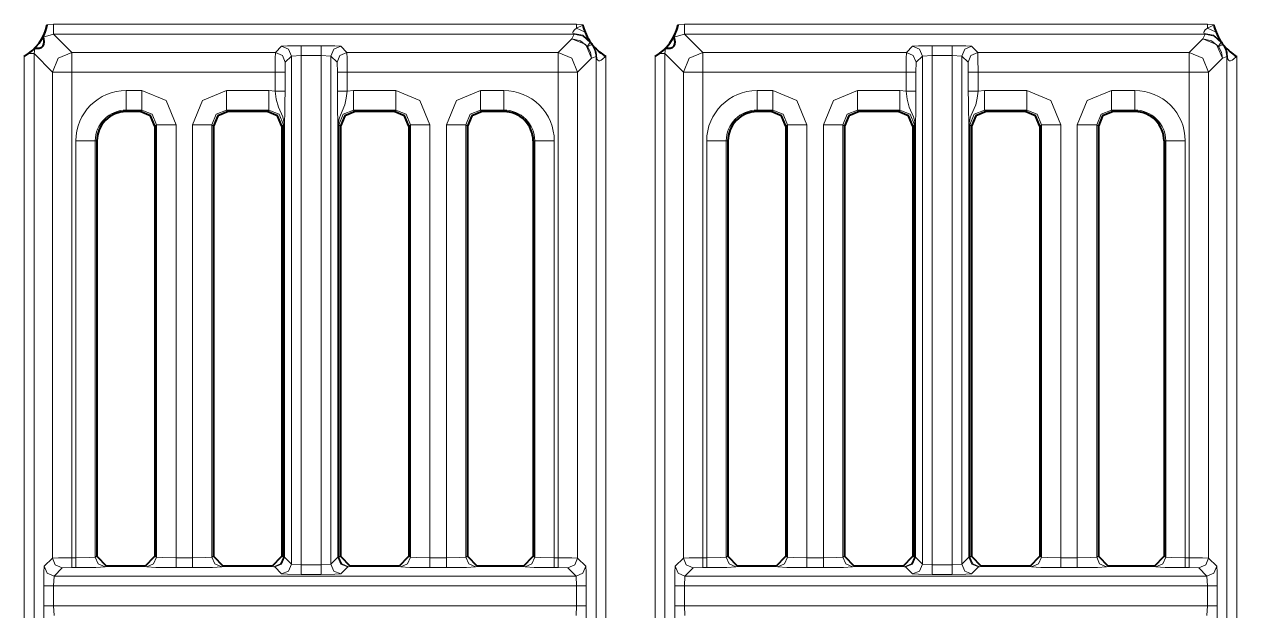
# Model space of a CAD drawing. Header units: millimetres. Extents: x 0 to 2941, y -405 to 1422.
# Drawn here: x 879.3 to 941.4, y 745.2 to 775.2 of the extents above; entities that cross this region are included whole.
import ezdxf

# ---------------------------------------------------------------- set-up
doc = ezdxf.new("R2010")
doc.units = ezdxf.units.MM
doc.layers.add('FINE', color=9, linetype='Continuous')
doc.layers.add('OUTLINE', color=7, linetype='Continuous')

msp = doc.modelspace()

# ---------------------------------------------------------------- linework, layer by layer
at = {"layer": 'FINE', "lineweight": 9}
for p, q in [((880.456, 775.142), (880.779, 775.177)), ((880.779, 775.177), (907.554, 775.177)), ((907.554, 775.177), (907.877, 775.142)), ((939.854, 775.177), (940.177, 775.142)), ((880.779, 774.678), (880.24, 774.52)), ((893.457, 774.075), (894.483, 774.075)), ((906.61, 773.734), (907.317, 774.441)), ((913.079, 774.678), (912.54, 774.52)), ((939.738, 774.678), (913.079, 774.678)), ((925.757, 774.075), (926.782, 774.075)), ((938.91, 773.734), (939.617, 774.441)), ((879.28, 718.953), (879.28, 773.533)), ((879.813, 773.933), (879.779, 773.678)), ((892.957, 773.55), (892.641, 773.234)), ((892.957, 773.55), (892.957, 747.558)), ((893.457, 747.532), (893.457, 773.575)), ((894.483, 773.575), (894.483, 747.532)), ((894.982, 773.55), (894.483, 773.575)), ((894.982, 747.558), (894.982, 773.55)), ((895.298, 773.234), (894.982, 773.55)), ((895.482, 774.049), (895.797, 773.734)), ((895.797, 773.734), (906.61, 773.734)), ((908.317, 773.441), (907.61, 772.734)), ((908.554, 718.953), (908.554, 773.521)), ((911.58, 718.953), (911.58, 773.533)), ((912.113, 773.933), (912.08, 773.678)), ((924.442, 773.734), (924.757, 774.049)), ((925.257, 773.55), (924.942, 773.234)), ((925.257, 773.55), (925.257, 747.558)), ((925.757, 747.532), (925.757, 773.575)), ((926.782, 773.575), (926.782, 747.532)), ((927.282, 773.55), (926.782, 773.575)), ((927.282, 747.558), (927.282, 773.55)), ((927.598, 773.234), (927.282, 773.55)), ((927.782, 774.049), (928.097, 773.734)), ((928.097, 773.734), (938.91, 773.734)), ((940.616, 773.441), (939.91, 772.734)), ((940.854, 718.953), (940.854, 773.521)), ((892.641, 773.234), (892.629, 772.734)), ((895.31, 772.734), (895.298, 773.234)), ((924.942, 773.234), (924.929, 772.734)), ((927.61, 772.734), (927.598, 773.234)), ((892.129, 772.734), (881.723, 772.734)), ((881.723, 772.734), (881.723, 747.886)), ((892.129, 771.758), (892.129, 772.734)), ((892.629, 772.734), (892.629, 771.758)), ((895.31, 771.758), (895.31, 772.734)), ((906.61, 747.886), (906.61, 772.734)), ((914.023, 772.734), (914.023, 747.886)), ((924.929, 772.734), (924.929, 771.758)), ((927.61, 771.758), (927.61, 772.734)), ((938.91, 747.886), (938.91, 772.734)), ((939.91, 772.734), (939.91, 747.873)), ((884.499, 771.789), (885.302, 771.789)), ((889.637, 771.789), (891.802, 771.789)), ((891.802, 771.789), (892.129, 771.758)), ((895.81, 771.758), (896.137, 771.789)), ((896.137, 771.789), (898.302, 771.789)), ((902.637, 771.789), (903.835, 771.789)), ((916.799, 771.789), (917.602, 771.789)), ((921.937, 771.789), (924.102, 771.789)), ((924.102, 771.789), (924.429, 771.758)), ((928.11, 771.758), (928.437, 771.789)), ((928.437, 771.789), (930.602, 771.789)), ((934.937, 771.789), (936.135, 771.789)), ((884.499, 770.79), (884.499, 770.709)), ((903.835, 770.79), (902.637, 770.79)), ((902.637, 770.79), (902.719, 770.709)), ((903.835, 770.709), (903.835, 770.79)), ((916.799, 770.79), (916.799, 770.709)), ((917.602, 770.79), (916.799, 770.79)), ((917.521, 770.709), (917.602, 770.79)), ((928.437, 770.79), (928.519, 770.709)), ((930.602, 770.79), (928.437, 770.79)), ((930.521, 770.709), (930.602, 770.79)), ((934.937, 770.79), (935.019, 770.709)), ((936.135, 770.79), (934.937, 770.79)), ((936.135, 770.709), (936.135, 770.79)), ((886.051, 770.041), (885.97, 769.96)), ((887.89, 747.886), (887.89, 770.041)), ((888.888, 770.041), (888.888, 747.923)), ((888.97, 769.96), (888.888, 770.041)), ((892.551, 770.041), (892.47, 769.96)), ((892.551, 747.923), (892.551, 770.041)), ((892.583, 747.915), (892.583, 770.041)), ((892.6, 770.041), (892.6, 747.915)), ((895.34, 747.915), (895.34, 770.041)), ((895.356, 770.041), (895.356, 747.915)), ((895.47, 769.96), (895.388, 770.041)), ((895.388, 770.041), (895.388, 747.923)), ((899.051, 770.041), (898.97, 769.96)), ((900.05, 770.041), (900.05, 747.886)), ((900.89, 747.886), (900.89, 770.041)), ((901.888, 770.041), (901.888, 747.923)), ((901.97, 769.96), (901.888, 770.041)), ((918.351, 770.041), (918.27, 769.96)), ((918.351, 747.923), (918.351, 770.041)), ((919.349, 770.041), (919.349, 747.886)), ((921.27, 769.96), (921.188, 770.041)), ((924.851, 770.041), (924.77, 769.96)), ((924.851, 747.923), (924.851, 770.041)), ((924.883, 747.915), (924.883, 770.041)), ((924.9, 770.041), (924.9, 747.915)), ((927.64, 747.915), (927.64, 770.041)), ((927.656, 770.041), (927.656, 747.915)), ((927.77, 769.96), (927.688, 770.041)), ((927.688, 770.041), (927.688, 747.923)), ((933.19, 747.886), (933.19, 770.041)), ((934.27, 769.96), (934.188, 770.041)), ((882.917, 769.209), (882.917, 747.923)), ((882.999, 769.209), (882.917, 769.209)), ((905.416, 769.209), (905.335, 769.209)), ((905.416, 747.923), (905.416, 769.209)), ((906.415, 769.209), (906.415, 747.886)), ((915.217, 769.209), (915.217, 747.923)), ((915.299, 769.209), (915.217, 769.209)), ((937.716, 769.209), (937.635, 769.209)), ((937.716, 747.923), (937.716, 769.209)), ((938.715, 769.209), (938.715, 747.886)), ((881.223, 747.373), (880.803, 746.953)), ((881.723, 747.386), (881.223, 747.373)), ((881.919, 747.386), (881.723, 747.386)), ((882.917, 747.923), (882.999, 747.964)), ((883.498, 747.464), (883.416, 747.423)), ((885.552, 747.423), (885.47, 747.464)), ((887.05, 747.886), (887.89, 747.886)), ((887.89, 747.386), (887.05, 747.386)), ((888.888, 747.923), (888.97, 747.964)), ((889.47, 747.464), (889.388, 747.423)), ((892.052, 747.423), (891.97, 747.464)), ((892.1, 747.415), (892.052, 747.423)), ((892.457, 747.058), (892.1, 747.415)), ((892.47, 747.964), (892.551, 747.923)), ((892.551, 747.923), (892.583, 747.915)), ((892.6, 747.915), (892.957, 747.558)), ((894.483, 747.532), (894.982, 747.558)), ((894.982, 747.558), (895.34, 747.915)), ((895.356, 747.915), (895.388, 747.923)), ((895.388, 747.923), (895.47, 747.964)), ((895.839, 747.415), (895.482, 747.058)), ((895.888, 747.423), (895.839, 747.415)), ((895.97, 747.464), (895.888, 747.423)), ((898.552, 747.423), (898.47, 747.464)), ((900.05, 747.886), (900.89, 747.886)), ((900.89, 747.386), (900.05, 747.386)), ((901.888, 747.923), (901.97, 747.964)), ((902.47, 747.464), (902.388, 747.423)), ((904.917, 747.423), (904.835, 747.464)), ((905.335, 747.964), (905.416, 747.923)), ((906.415, 747.886), (906.61, 747.886)), ((906.61, 747.386), (906.415, 747.386)), ((907.11, 747.373), (906.61, 747.386)), ((907.53, 746.953), (907.11, 747.373)), ((913.523, 747.373), (913.103, 746.953)), ((914.023, 747.386), (913.523, 747.373)), ((914.219, 747.386), (914.023, 747.386)), ((915.217, 747.923), (915.299, 747.964)), ((915.799, 747.464), (915.717, 747.423)), ((917.852, 747.423), (917.77, 747.464)), ((918.27, 747.964), (918.351, 747.923)), ((920.19, 747.386), (919.349, 747.386)), ((924.352, 747.423), (924.27, 747.464)), ((924.4, 747.415), (924.352, 747.423)), ((924.757, 747.058), (924.4, 747.415)), ((924.77, 747.964), (924.851, 747.923)), ((924.851, 747.923), (924.883, 747.915)), ((924.9, 747.915), (925.257, 747.558)), ((926.782, 747.532), (927.282, 747.558)), ((927.282, 747.558), (927.64, 747.915)), ((927.656, 747.915), (927.688, 747.923)), ((927.688, 747.923), (927.77, 747.964)), ((928.139, 747.415), (927.782, 747.058)), ((928.188, 747.423), (928.139, 747.415)), ((928.27, 747.464), (928.188, 747.423)), ((930.852, 747.423), (930.77, 747.464)), ((931.27, 747.964), (931.351, 747.923)), ((933.19, 747.386), (932.35, 747.386)), ((934.77, 747.464), (934.688, 747.423)), ((937.217, 747.423), (937.135, 747.464)), ((937.635, 747.964), (937.716, 747.923)), ((938.715, 747.886), (938.91, 747.886)), ((939.41, 747.373), (938.91, 747.386)), ((939.83, 746.953), (939.41, 747.373)), ((939.91, 747.873), (940.33, 747.453)), ((880.803, 746.953), (880.778, 746.453)), ((907.53, 746.953), (880.803, 746.953)), ((894.483, 747.032), (893.457, 747.032)), ((907.556, 746.453), (907.53, 746.953)), ((913.103, 746.953), (913.078, 746.453)), ((939.83, 746.953), (913.103, 746.953)), ((926.782, 747.032), (925.757, 747.032)), ((880.278, 745.427), (880.278, 746.453)), ((880.778, 746.453), (907.556, 746.453)), ((907.556, 745.427), (907.556, 746.453)), ((908.055, 746.453), (908.055, 745.427)), ((912.578, 745.427), (912.578, 746.453)), ((913.078, 746.453), (913.078, 745.427)), ((940.355, 746.453), (940.355, 745.427)), ((907.556, 745.427), (880.778, 745.427)), ((907.53, 744.928), (907.556, 745.427)), ((939.856, 745.427), (913.078, 745.427)), ((913.078, 745.427), (913.103, 744.928))]:
    msp.add_line(p, q, dxfattribs=at)
for points in [[(880.779, 775.177), (880.779, 774.829), (880.779, 774.678)], [(907.438, 774.678), (907.43, 774.685), (907.389, 774.709), (907.362, 774.737), (907.36, 774.775), (907.377, 774.813), (907.444, 774.892), (907.554, 774.982)], [(908.225, 774.321), (907.868, 774.623), (907.389, 774.709)], [(907.554, 775.177), (907.554, 775.078), (907.554, 774.982)], [(907.554, 774.982), (907.87, 775.139), (907.877, 775.142)], [(907.993, 774.767), (907.781, 774.884), (907.554, 774.982)], [(912.756, 775.142), (913.079, 775.177), (939.854, 775.177)], [(913.079, 775.177), (913.079, 774.829), (913.079, 774.678)], [(939.689, 774.709), (939.662, 774.737), (939.66, 774.775), (939.677, 774.813), (939.744, 774.892), (939.854, 774.982)], [(940.525, 774.321), (940.168, 774.623), (939.689, 774.709)], [(939.738, 774.678), (939.73, 774.685), (939.689, 774.709)], [(939.854, 775.177), (939.854, 775.078), (939.854, 774.982), (940.17, 775.139), (940.177, 775.142)], [(940.293, 774.767), (940.081, 774.884), (939.854, 774.982)], [(907.438, 774.678), (880.779, 774.678), (881.723, 773.734), (892.142, 773.734), (892.457, 774.049)], [(892.457, 774.049), (892.759, 774.067), (893.457, 774.075)], [(893.457, 773.575), (893.457, 773.924), (893.457, 774.075)], [(894.483, 773.575), (894.483, 773.924), (894.483, 774.075)], [(894.483, 774.075), (895.18, 774.067), (895.482, 774.049)], [(907.317, 774.441), (907.414, 774.632), (907.438, 774.678)], [(908.317, 773.441), (908.265, 773.757), (908.117, 774.041), (907.764, 774.335), (907.317, 774.441)], [(908.317, 773.441), (908.024, 774.148), (907.317, 774.441)], [(908.257, 774.251), (907.9, 774.564), (907.438, 774.678)], [(908.257, 774.251), (908.226, 774.205), (908.117, 774.041), (908.166, 774.062), (908.34, 774.139), (908.385, 774.099), (908.411, 774.072)], [(908.225, 774.321), (908.253, 774.267), (908.257, 774.251)], [(908.554, 773.521), (908.499, 773.848), (908.34, 774.139)], [(908.585, 773.425), (908.564, 773.774), (908.411, 774.072)], [(913.079, 774.678), (914.023, 773.734), (924.442, 773.734)], [(924.757, 774.049), (925.059, 774.067), (925.757, 774.075)], [(925.757, 774.075), (925.757, 773.924), (925.757, 773.575)], [(926.782, 773.575), (926.782, 773.924), (926.782, 774.075)], [(926.782, 774.075), (927.48, 774.067), (927.782, 774.049)], [(939.617, 774.441), (939.714, 774.632), (939.738, 774.678)], [(940.616, 773.441), (940.565, 773.757), (940.417, 774.041), (940.064, 774.335), (939.617, 774.441)], [(940.616, 773.441), (940.324, 774.148), (939.617, 774.441)], [(940.557, 774.251), (940.2, 774.564), (939.738, 774.678)], [(940.557, 774.251), (940.526, 774.205), (940.417, 774.041)], [(940.417, 774.041), (940.466, 774.062), (940.64, 774.139)], [(940.525, 774.321), (940.553, 774.267), (940.557, 774.251)], [(940.64, 774.139), (940.685, 774.099), (940.711, 774.072)], [(940.854, 773.521), (940.799, 773.848), (940.64, 774.139)], [(940.885, 773.425), (940.864, 773.774), (940.711, 774.072)], [(879.779, 773.678), (879.701, 773.678), (879.502, 773.678)], [(880.303, 747.453), (880.723, 747.873), (880.723, 772.734), (879.779, 773.678)], [(879.779, 773.678), (879.779, 718.953), (880.723, 719.897)], [(880.723, 772.734), (881.016, 773.441), (881.723, 773.734)], [(881.723, 772.734), (881.723, 773.432), (881.723, 773.734)], [(892.129, 772.734), (892.133, 773.432), (892.142, 773.734)], [(892.641, 773.234), (892.495, 773.587), (892.142, 773.734)], [(892.957, 773.55), (892.81, 773.903), (892.457, 774.049)], [(894.483, 773.575), (893.457, 773.575), (892.957, 773.55)], [(894.982, 773.55), (895.129, 773.903), (895.482, 774.049)], [(895.298, 773.234), (895.444, 773.587), (895.797, 773.734)], [(895.797, 773.734), (895.807, 773.432), (895.81, 772.734)], [(906.61, 773.734), (907.317, 773.441), (907.61, 772.734)], [(906.61, 772.734), (906.61, 773.432), (906.61, 773.734)], [(908.554, 773.521), (908.37, 773.459), (908.317, 773.441)], [(909.053, 773.533), (909.045, 773.524), (908.891, 773.385), (908.812, 773.335), (908.742, 773.311), (908.688, 773.31), (908.639, 773.334), (908.611, 773.367), (908.585, 773.425), (908.574, 773.463), (908.562, 773.5), (908.555, 773.519), (908.554, 773.521)], [(909.053, 773.533), (909.053, 718.953), (908.865, 718.226)], [(912.08, 773.678), (912.001, 773.678), (911.802, 773.678)], [(912.603, 747.453), (913.023, 747.873), (913.023, 772.734), (912.08, 773.678), (912.08, 718.953), (913.023, 719.897)], [(913.023, 772.734), (913.316, 773.441), (914.023, 773.734)], [(914.023, 772.734), (914.023, 773.432), (914.023, 773.734)], [(924.429, 772.734), (924.433, 773.432), (924.442, 773.734)], [(924.442, 773.734), (924.795, 773.587), (924.942, 773.234)], [(924.757, 774.049), (925.11, 773.903), (925.257, 773.55)], [(926.782, 773.575), (925.757, 773.575), (925.257, 773.55)], [(927.282, 773.55), (927.429, 773.903), (927.782, 774.049)], [(927.598, 773.234), (927.744, 773.587), (928.097, 773.734)], [(928.097, 773.734), (928.106, 773.432), (928.11, 772.734)], [(938.91, 773.734), (939.617, 773.441), (939.91, 772.734)], [(938.91, 772.734), (938.91, 773.432), (938.91, 773.734)], [(940.854, 773.521), (940.67, 773.459), (940.616, 773.441)], [(941.354, 773.533), (941.345, 773.524), (941.191, 773.385), (941.112, 773.335), (941.042, 773.311), (940.988, 773.31), (940.939, 773.334), (940.911, 773.367), (940.885, 773.425), (940.874, 773.463), (940.862, 773.5), (940.855, 773.519), (940.854, 773.521)], [(941.354, 773.533), (941.354, 718.953), (941.165, 718.226)], [(881.723, 772.734), (881.025, 772.734), (880.723, 772.734)], [(892.629, 772.734), (892.478, 772.734), (892.129, 772.734)], [(895.31, 772.734), (895.461, 772.734), (895.81, 772.734)], [(906.61, 772.734), (895.81, 772.734), (895.81, 771.758)], [(907.61, 772.734), (907.308, 772.734), (906.61, 772.734)], [(907.61, 772.734), (907.61, 747.873), (908.03, 747.453)], [(914.023, 772.734), (913.325, 772.734), (913.023, 772.734)], [(924.429, 771.758), (924.429, 772.734), (914.023, 772.734)], [(924.429, 772.734), (924.778, 772.734), (924.929, 772.734)], [(927.61, 772.734), (927.761, 772.734), (928.11, 772.734)], [(938.91, 772.734), (928.11, 772.734), (928.11, 771.758)], [(939.91, 772.734), (939.608, 772.734), (938.91, 772.734)], [(884.499, 771.789), (884.499, 771.1), (884.499, 770.79)], [(885.302, 771.789), (885.302, 771.1), (885.302, 770.79)], [(885.302, 771.789), (886.538, 771.277), (887.05, 770.041), (887.05, 747.886)], [(887.89, 770.041), (888.401, 771.277), (889.637, 771.789)], [(889.637, 771.789), (889.637, 771.1), (889.637, 770.79)], [(891.802, 771.789), (891.802, 771.1), (891.802, 770.79)], [(892.629, 771.758), (892.478, 771.758), (892.129, 771.758)], [(892.583, 770.041), (892.581, 770.111), (892.572, 770.198), (892.512, 770.437), (892.29, 770.937), (892.179, 771.351), (892.129, 771.758)], [(892.629, 771.758), (892.626, 771.166), (892.617, 770.618), (892.604, 770.21), (892.6, 770.102), (892.6, 770.068), (892.6, 770.041)], [(895.31, 771.758), (895.461, 771.758), (895.81, 771.758)], [(895.34, 770.041), (895.34, 770.053), (895.339, 770.081), (895.338, 770.14), (895.336, 770.189), (895.334, 770.263), (895.32, 770.757), (895.313, 771.228), (895.31, 771.758)], [(895.81, 771.758), (895.767, 771.394), (895.689, 771.051), (895.464, 770.533), (895.414, 770.396), (895.384, 770.289), (895.361, 770.144), (895.357, 770.074), (895.356, 770.041)], [(896.137, 771.789), (896.137, 771.1), (896.137, 770.79)], [(898.302, 771.789), (898.302, 771.1), (898.302, 770.79)], [(898.302, 771.789), (899.538, 771.277), (900.05, 770.041)], [(900.89, 770.041), (901.401, 771.277), (902.637, 771.789)], [(902.637, 770.79), (902.637, 771.1), (902.637, 771.789)], [(903.835, 771.789), (903.835, 771.1), (903.835, 770.79)], [(916.799, 771.789), (916.799, 771.1), (916.799, 770.79)], [(917.602, 771.789), (917.602, 771.1), (917.602, 770.79)], [(917.602, 771.789), (918.838, 771.277), (919.349, 770.041)], [(920.19, 770.041), (920.701, 771.277), (921.937, 771.789)], [(921.937, 771.789), (921.937, 771.1), (921.937, 770.79)], [(924.102, 771.789), (924.102, 771.1), (924.102, 770.79)], [(924.429, 771.758), (924.778, 771.758), (924.929, 771.758)], [(924.851, 770.041), (924.862, 770.041), (924.883, 770.041), (924.881, 770.111), (924.872, 770.198), (924.812, 770.437), (924.59, 770.937), (924.479, 771.351), (924.429, 771.758)], [(924.929, 771.758), (924.926, 771.166), (924.917, 770.618), (924.904, 770.21), (924.9, 770.102), (924.9, 770.068), (924.9, 770.041)], [(927.61, 771.758), (927.761, 771.758), (928.11, 771.758)], [(927.64, 770.041), (927.64, 770.053), (927.639, 770.081), (927.638, 770.14), (927.637, 770.189), (927.634, 770.263), (927.62, 770.757), (927.613, 771.228), (927.61, 771.758)], [(928.11, 771.758), (928.067, 771.394), (927.989, 771.051), (927.765, 770.533), (927.713, 770.396), (927.684, 770.289), (927.661, 770.144), (927.657, 770.074), (927.656, 770.041)], [(928.437, 771.789), (928.437, 771.1), (928.437, 770.79)], [(930.602, 771.789), (930.602, 771.1), (930.602, 770.79)], [(930.602, 771.789), (931.838, 771.277), (932.35, 770.041)], [(933.19, 770.041), (933.701, 771.277), (934.937, 771.789)], [(934.937, 770.79), (934.937, 771.1), (934.937, 771.789)], [(936.135, 770.79), (936.135, 771.1), (936.135, 771.789)], [(885.221, 770.709), (885.302, 770.79), (884.499, 770.79)], [(886.051, 770.041), (885.833, 770.572), (885.302, 770.79)], [(889.637, 770.79), (889.106, 770.572), (888.888, 770.041)], [(891.721, 770.709), (891.802, 770.79), (889.637, 770.79), (889.719, 770.709)], [(892.551, 770.041), (892.333, 770.572), (891.802, 770.79)], [(896.137, 770.79), (895.606, 770.572), (895.388, 770.041)], [(898.221, 770.709), (898.302, 770.79), (896.137, 770.79), (896.219, 770.709)], [(899.051, 770.041), (898.833, 770.572), (898.302, 770.79)], [(902.637, 770.79), (902.106, 770.572), (901.888, 770.041)], [(918.351, 770.041), (918.133, 770.572), (917.602, 770.79)], [(921.937, 770.79), (921.406, 770.572), (921.188, 770.041)], [(924.021, 770.709), (924.102, 770.79), (921.937, 770.79), (922.019, 770.709)], [(924.851, 770.041), (924.633, 770.572), (924.102, 770.79)], [(928.437, 770.79), (927.906, 770.572), (927.688, 770.041)], [(931.351, 770.041), (931.133, 770.572), (930.602, 770.79)], [(934.937, 770.79), (934.406, 770.572), (934.188, 770.041)], [(885.97, 747.964), (886.051, 747.923), (886.051, 770.041)], [(887.05, 770.041), (886.361, 770.041), (886.051, 770.041)], [(887.89, 770.041), (888.578, 770.041), (888.888, 770.041)], [(892.551, 770.041), (892.562, 770.041), (892.583, 770.041)], [(892.6, 770.041), (892.595, 770.041), (892.583, 770.041)], [(895.34, 770.041), (895.345, 770.041), (895.356, 770.041)], [(895.356, 770.041), (895.378, 770.041), (895.388, 770.041)], [(898.97, 747.964), (899.051, 747.923), (899.051, 770.041)], [(899.051, 770.041), (899.361, 770.041), (900.05, 770.041)], [(901.888, 770.041), (901.578, 770.041), (900.89, 770.041)], [(919.349, 770.041), (918.661, 770.041), (918.351, 770.041)], [(919.349, 747.886), (920.19, 747.886), (920.19, 770.041)], [(920.19, 770.041), (920.878, 770.041), (921.188, 770.041)], [(921.188, 770.041), (921.188, 747.923), (921.27, 747.964)], [(924.883, 770.041), (924.895, 770.041), (924.9, 770.041)], [(927.64, 770.041), (927.645, 770.041), (927.656, 770.041)], [(927.656, 770.041), (927.678, 770.041), (927.688, 770.041)], [(931.351, 747.923), (931.351, 770.041), (931.27, 769.96)], [(931.351, 770.041), (931.661, 770.041), (932.35, 770.041)], [(932.35, 770.041), (932.35, 747.886), (933.19, 747.886)], [(934.188, 770.041), (933.878, 770.041), (933.19, 770.041)], [(934.188, 770.041), (934.188, 747.923), (934.27, 747.964)], [(881.723, 747.886), (881.919, 747.886), (881.919, 769.209)], [(881.919, 769.209), (882.607, 769.209), (882.917, 769.209)], [(906.415, 769.209), (905.726, 769.209), (905.416, 769.209)], [(914.023, 747.886), (914.219, 747.886), (914.219, 769.209)], [(915.217, 769.209), (914.907, 769.209), (914.219, 769.209)], [(937.716, 769.209), (938.026, 769.209), (938.715, 769.209)], [(880.278, 746.453), (880.285, 747.151), (880.303, 747.453)], [(880.303, 747.453), (880.45, 747.1), (880.803, 746.953)], [(880.723, 747.873), (881.025, 747.882), (881.723, 747.886)], [(880.723, 747.873), (880.87, 747.52), (881.223, 747.373)], [(881.723, 747.886), (881.723, 747.537), (881.723, 747.386)], [(881.919, 747.886), (882.607, 747.897), (882.917, 747.923)], [(881.919, 747.386), (881.919, 747.537), (881.919, 747.886)], [(883.416, 747.423), (882.951, 747.397), (881.919, 747.386)], [(883.416, 747.423), (883.064, 747.57), (882.917, 747.923)], [(885.552, 747.423), (885.904, 747.57), (886.051, 747.923)], [(887.05, 747.386), (886.017, 747.397), (885.552, 747.423)], [(886.051, 747.923), (886.361, 747.897), (887.05, 747.886)], [(887.05, 747.386), (887.05, 747.537), (887.05, 747.886)], [(887.89, 747.886), (888.578, 747.897), (888.888, 747.923)], [(887.89, 747.386), (887.89, 747.537), (887.89, 747.886)], [(889.388, 747.423), (888.922, 747.397), (887.89, 747.386)], [(889.388, 747.423), (889.035, 747.57), (888.888, 747.923)], [(892.551, 747.923), (892.404, 747.57), (892.052, 747.423)], [(892.583, 747.915), (892.44, 747.563), (892.1, 747.415)], [(892.6, 747.915), (892.453, 747.562), (892.1, 747.415)], [(892.957, 747.558), (892.81, 747.205), (892.457, 747.058)], [(892.583, 747.915), (892.595, 747.915), (892.6, 747.915)], [(892.957, 747.558), (893.457, 747.532), (894.483, 747.532)], [(893.457, 747.532), (893.457, 747.184), (893.457, 747.032)], [(894.483, 747.532), (894.483, 747.184), (894.483, 747.032)], [(894.982, 747.558), (895.129, 747.205), (895.482, 747.058)], [(895.34, 747.915), (895.486, 747.562), (895.839, 747.415)], [(895.34, 747.915), (895.345, 747.915), (895.356, 747.915)], [(895.356, 747.915), (895.499, 747.563), (895.839, 747.415)], [(895.388, 747.923), (895.535, 747.57), (895.888, 747.423)], [(899.051, 747.923), (898.904, 747.57), (898.552, 747.423)], [(900.05, 747.386), (899.017, 747.397), (898.552, 747.423)], [(899.051, 747.923), (899.361, 747.897), (900.05, 747.886)], [(900.05, 747.886), (900.05, 747.537), (900.05, 747.386)], [(900.89, 747.886), (901.578, 747.897), (901.888, 747.923)], [(900.89, 747.386), (900.89, 747.537), (900.89, 747.886)], [(902.388, 747.423), (901.922, 747.397), (900.89, 747.386)], [(902.388, 747.423), (902.035, 747.57), (901.888, 747.923)], [(905.416, 747.923), (905.27, 747.57), (904.917, 747.423)], [(906.415, 747.386), (905.382, 747.397), (904.917, 747.423)], [(905.416, 747.923), (905.726, 747.897), (906.415, 747.886)], [(906.415, 747.886), (906.415, 747.537), (906.415, 747.386)], [(906.61, 747.386), (906.61, 747.537), (906.61, 747.886)], [(906.61, 747.886), (907.308, 747.882), (907.61, 747.873)], [(907.11, 747.373), (907.463, 747.52), (907.61, 747.873)], [(907.53, 746.953), (907.883, 747.1), (908.03, 747.453)], [(908.03, 747.453), (908.048, 747.151), (908.055, 746.453)], [(912.578, 746.453), (912.585, 747.151), (912.603, 747.453)], [(912.603, 747.453), (912.75, 747.1), (913.103, 746.953)], [(913.023, 747.873), (913.325, 747.882), (914.023, 747.886)], [(913.023, 747.873), (913.17, 747.52), (913.523, 747.373)], [(914.023, 747.886), (914.023, 747.537), (914.023, 747.386)], [(914.219, 747.886), (914.907, 747.897), (915.217, 747.923)], [(914.219, 747.386), (914.219, 747.537), (914.219, 747.886)], [(915.717, 747.423), (915.251, 747.397), (914.219, 747.386)], [(915.717, 747.423), (915.364, 747.57), (915.217, 747.923)], [(918.351, 747.923), (918.205, 747.57), (917.852, 747.423)], [(919.349, 747.386), (918.317, 747.397), (917.852, 747.423)], [(918.351, 747.923), (918.661, 747.897), (919.349, 747.886)], [(919.349, 747.386), (919.349, 747.537), (919.349, 747.886)], [(920.19, 747.886), (920.878, 747.897), (921.188, 747.923)], [(920.19, 747.386), (920.19, 747.537), (920.19, 747.886)], [(921.77, 747.464), (921.688, 747.423), (921.222, 747.397), (920.19, 747.386)], [(921.688, 747.423), (921.335, 747.57), (921.188, 747.923)], [(924.851, 747.923), (924.704, 747.57), (924.352, 747.423)], [(924.883, 747.915), (924.74, 747.563), (924.4, 747.415)], [(924.9, 747.915), (924.753, 747.562), (924.4, 747.415)], [(925.257, 747.558), (925.11, 747.205), (924.757, 747.058)], [(924.883, 747.915), (924.895, 747.915), (924.9, 747.915)], [(925.257, 747.558), (925.757, 747.532), (926.782, 747.532)], [(925.757, 747.532), (925.757, 747.184), (925.757, 747.032)], [(926.782, 747.032), (926.782, 747.184), (926.782, 747.532)], [(927.782, 747.058), (927.429, 747.205), (927.282, 747.558)], [(928.139, 747.415), (927.786, 747.562), (927.64, 747.915)], [(927.64, 747.915), (927.645, 747.915), (927.656, 747.915)], [(928.139, 747.415), (927.799, 747.563), (927.656, 747.915)], [(928.188, 747.423), (927.835, 747.57), (927.688, 747.923)], [(931.351, 747.923), (931.205, 747.57), (930.852, 747.423)], [(932.35, 747.386), (931.317, 747.397), (930.852, 747.423)], [(931.351, 747.923), (931.661, 747.897), (932.35, 747.886)], [(932.35, 747.886), (932.35, 747.537), (932.35, 747.386)], [(933.19, 747.886), (933.878, 747.897), (934.188, 747.923)], [(933.19, 747.886), (933.19, 747.537), (933.19, 747.386)], [(934.688, 747.423), (934.222, 747.397), (933.19, 747.386)], [(934.188, 747.923), (934.335, 747.57), (934.688, 747.423)], [(937.716, 747.923), (937.569, 747.57), (937.217, 747.423)], [(938.91, 747.386), (938.715, 747.386), (937.682, 747.397), (937.217, 747.423)], [(937.716, 747.923), (938.026, 747.897), (938.715, 747.886)], [(938.715, 747.886), (938.715, 747.537), (938.715, 747.386)], [(938.91, 747.886), (938.91, 747.537), (938.91, 747.386)], [(938.91, 747.886), (939.608, 747.882), (939.91, 747.873)], [(939.91, 747.873), (939.763, 747.52), (939.41, 747.373)], [(940.33, 747.453), (940.183, 747.1), (939.83, 746.953)], [(940.33, 747.453), (940.348, 747.151), (940.355, 746.453)], [(893.457, 747.032), (892.759, 747.04), (892.457, 747.058)], [(895.482, 747.058), (895.18, 747.04), (894.483, 747.032)], [(913.078, 746.453), (939.856, 746.453), (939.83, 746.953)], [(925.757, 747.032), (925.059, 747.04), (924.757, 747.058)], [(927.782, 747.058), (927.48, 747.04), (926.782, 747.032)], [(880.278, 746.453), (880.429, 746.453), (880.778, 746.453)], [(880.778, 746.453), (880.778, 745.427), (880.803, 744.928)], [(907.556, 746.453), (907.904, 746.453), (908.055, 746.453)], [(912.578, 746.453), (912.729, 746.453), (913.078, 746.453)], [(939.83, 744.928), (939.856, 745.427), (939.856, 746.453)], [(940.355, 746.453), (940.204, 746.453), (939.856, 746.453)], [(880.278, 745.427), (880.429, 745.427), (880.778, 745.427)], [(880.303, 744.428), (880.285, 744.73), (880.278, 745.427)], [(907.556, 745.427), (907.904, 745.427), (908.055, 745.427)], [(908.055, 745.427), (908.048, 744.73), (908.03, 744.428)], [(912.578, 745.427), (912.729, 745.427), (913.078, 745.427)], [(912.603, 744.428), (912.585, 744.73), (912.578, 745.427)], [(940.355, 745.427), (940.204, 745.427), (939.856, 745.427)], [(940.355, 745.427), (940.348, 744.73), (940.33, 744.428)]]:
    msp.add_lwpolyline(points, dxfattribs=at)
for points in [[(884.499, 771.788, 0.414204), (881.919, 769.209)], [(906.415, 769.209, 0.414223), (903.835, 771.788)], [(916.799, 771.788, 0.414204), (914.219, 769.209)], [(938.715, 769.209, 0.414233), (936.135, 771.788)], [(884.499, 770.79, 0.414214), (882.917, 769.209)], [(905.416, 769.209, 0.41423), (903.835, 770.79)], [(916.799, 770.79, 0.414214), (915.217, 769.209)], [(937.716, 769.209, 0.41423), (936.135, 770.79)]]:
    msp.add_lwpolyline(points, format="xyb", dxfattribs=at)
at = {"layer": 'OUTLINE', "lineweight": 40}
for p, q in [((879.28, 773.533), (879.502, 773.678)), ((911.58, 773.533), (911.802, 773.678)), ((885.221, 770.709), (884.499, 770.709)), ((891.721, 770.709), (889.719, 770.709)), ((898.221, 770.709), (896.219, 770.709)), ((903.835, 770.709), (902.719, 770.709)), ((917.521, 770.709), (916.799, 770.709)), ((924.021, 770.709), (922.019, 770.709)), ((930.521, 770.709), (928.519, 770.709)), ((936.135, 770.709), (935.019, 770.709)), ((885.97, 769.96), (885.97, 747.964)), ((888.97, 769.96), (888.97, 747.964)), ((892.47, 769.96), (892.47, 747.964)), ((895.47, 769.96), (895.47, 747.964)), ((898.97, 769.96), (898.97, 747.964)), ((901.97, 769.96), (901.97, 747.964)), ((918.27, 769.96), (918.27, 747.964)), ((924.77, 769.96), (924.77, 747.964)), ((927.77, 769.96), (927.77, 747.964)), ((931.27, 769.96), (931.27, 747.964)), ((934.27, 769.96), (934.27, 747.964)), ((905.335, 769.209), (905.335, 747.964)), ((915.299, 769.209), (915.299, 747.964)), ((937.635, 769.209), (937.635, 747.964)), ((885.47, 747.464), (883.498, 747.464)), ((885.47, 747.464), (885.97, 747.964)), ((888.97, 747.964), (889.47, 747.464)), ((891.97, 747.464), (889.47, 747.464)), ((891.97, 747.464), (892.47, 747.964)), ((895.47, 747.964), (895.97, 747.464)), ((898.47, 747.464), (895.97, 747.464)), ((898.47, 747.464), (898.97, 747.964)), ((901.97, 747.964), (902.47, 747.464)), ((904.835, 747.464), (902.47, 747.464)), ((904.835, 747.464), (905.335, 747.964)), ((915.299, 747.964), (915.799, 747.464)), ((917.77, 747.464), (915.799, 747.464)), ((917.77, 747.464), (918.27, 747.964)), ((924.27, 747.464), (921.77, 747.464)), ((924.27, 747.464), (924.77, 747.964)), ((927.77, 747.964), (928.27, 747.464)), ((930.77, 747.464), (928.27, 747.464)), ((930.77, 747.464), (931.27, 747.964)), ((934.27, 747.964), (934.77, 747.464)), ((937.135, 747.464), (934.77, 747.464)), ((937.135, 747.464), (937.635, 747.964))]:
    msp.add_line(p, q, dxfattribs=at)
for points in [[(879.28, 773.533, 0.207931), (880.456, 775.142)], [(907.877, 775.142, 0.039361), (907.993, 774.767)], [(907.993, 774.767, 0.050443), (908.225, 774.321, 0.031369), (908.411, 774.072, 0.084721), (909.053, 773.533)], [(911.58, 773.533, 0.207927), (912.756, 775.142)], [(940.177, 775.142, 0.039256), (940.293, 774.767)], [(940.293, 774.767, 0.050443), (940.525, 774.321, 0.030783), (940.711, 774.072, 0.084486), (941.353, 773.533)], [(884.499, 770.708, 0.414163), (882.999, 769.209)], [(905.335, 769.209, 0.414247), (903.835, 770.708)], [(916.799, 770.708, 0.414197), (915.299, 769.209)], [(937.635, 769.209, 0.414247), (936.135, 770.708)]]:
    msp.add_lwpolyline(points, format="xyb", dxfattribs=at)
for points in [[(880.24, 774.52), (880.247, 774.539), (880.276, 774.604), (880.344, 774.77), (880.416, 774.989), (880.456, 775.142)], [(912.54, 774.52), (912.547, 774.539), (912.576, 774.604), (912.644, 774.77), (912.717, 774.989), (912.756, 775.142)], [(880.24, 774.52), (880.259, 774.446), (880.281, 774.276), (880.271, 774.165), (880.236, 774.07), (880.227, 774.055), (880.222, 774.048), (880.22, 774.045), (880.218, 774.043), (880.217, 774.041), (880.215, 774.038), (880.213, 774.036), (880.21, 774.032), (880.202, 774.023), (880.185, 774.005), (880.145, 773.975), (880.048, 773.936), (879.813, 773.933)], [(912.54, 774.52), (912.559, 774.446), (912.581, 774.276), (912.571, 774.165), (912.536, 774.07), (912.527, 774.055), (912.522, 774.048), (912.52, 774.045), (912.518, 774.043), (912.517, 774.041), (912.515, 774.038), (912.513, 774.036), (912.51, 774.032), (912.502, 774.023), (912.485, 774.005), (912.445, 773.975), (912.348, 773.936), (912.113, 773.933)], [(879.502, 773.678), (879.674, 773.812), (879.764, 773.891), (879.801, 773.925), (879.813, 773.933)], [(911.802, 773.678), (911.974, 773.812), (912.064, 773.891), (912.101, 773.925), (912.113, 773.933)], [(885.97, 769.96), (885.75, 770.489), (885.221, 770.709)], [(889.719, 770.709), (889.189, 770.489), (888.97, 769.96)], [(892.47, 769.96), (892.25, 770.489), (891.721, 770.709)], [(896.219, 770.709), (895.689, 770.489), (895.47, 769.96)], [(898.97, 769.96), (898.75, 770.489), (898.221, 770.709)], [(902.719, 770.709), (902.189, 770.489), (901.97, 769.96)], [(918.27, 769.96), (918.05, 770.489), (917.521, 770.709)], [(922.019, 770.709), (921.489, 770.489), (921.27, 769.96)], [(924.77, 769.96), (924.55, 770.489), (924.021, 770.709)], [(928.519, 770.709), (927.989, 770.489), (927.77, 769.96)], [(931.27, 769.96), (931.05, 770.489), (930.521, 770.709)], [(935.019, 770.709), (934.489, 770.489), (934.27, 769.96)], [(921.27, 769.96), (921.27, 747.964), (921.77, 747.464)], [(882.999, 769.209), (882.999, 747.964), (883.498, 747.464)]]:
    msp.add_lwpolyline(points, dxfattribs=at)

doc.saveas('drawing.dxf')
